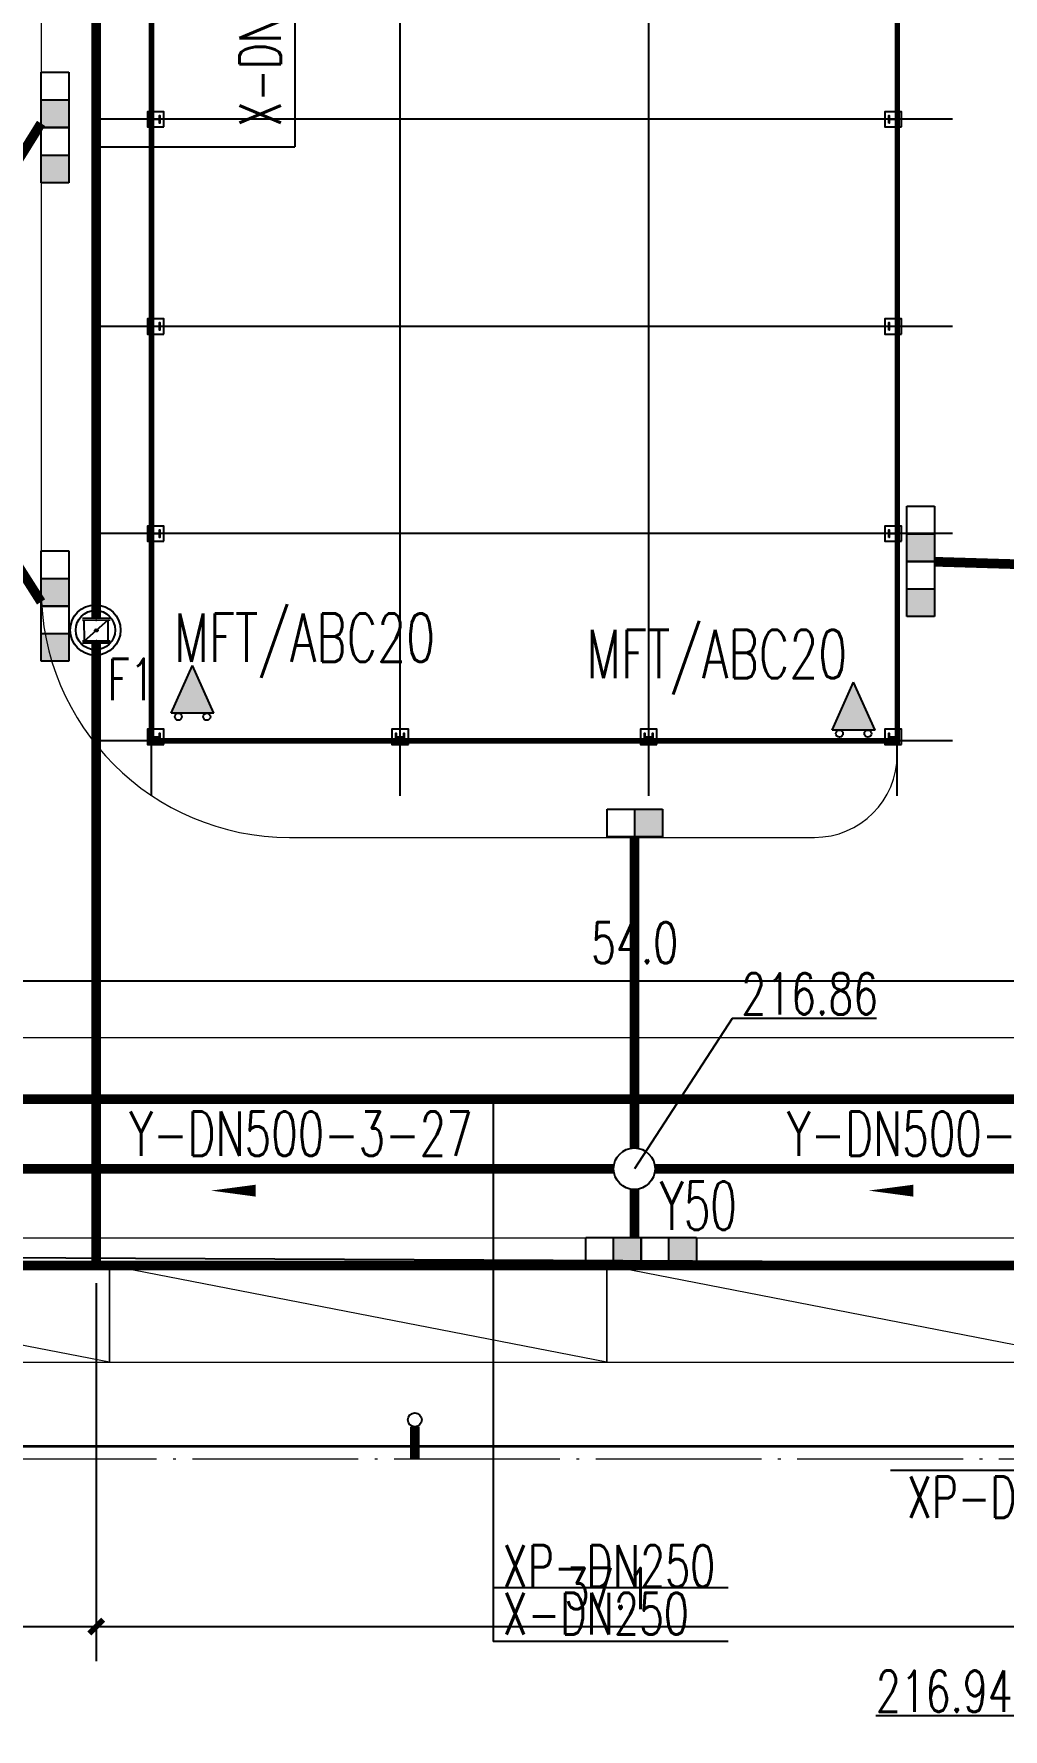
# Model space of a CAD drawing. Header units: metres. Extents: x 497246 to 997717, y 2998582 to 5998198.
# Drawn here: x 497928.2 to 497963.3, y 2999042.5 to 2999103.9 of the extents above; entities that cross this region are included whole.
import ezdxf
from ezdxf.enums import TextEntityAlignment as Align

# ---------------------------------------------------------------- set-up
doc = ezdxf.new("R2010")
doc.units = ezdxf.units.M
doc.header["$LTSCALE"] = 1000
doc.linetypes.add('CENTER', pattern=[2, 1.25, -0.25, 0.25, -0.25])
doc.linetypes.add('DOTE', pattern=[2.4200000000000004, 2, -0.2, 0.02, -0.2])
doc.layers.get('0').update_dxf_attribs({"linetype": 'CONTINUOUS'})
doc.layers.get('Defpoints').update_dxf_attribs({"linetype": 'CONTINUOUS'})
for name, color, linetype, lineweight in [('1_RO_规划停车位', 35, 'CONTINUOUS', 13), ('道路', 4, 'CONTINUOUS', 15), ('道路中线', 1, 'DOTE', 13)]:
    doc.layers.add(name, color=color, linetype=linetype, lineweight=lineweight)
for name, color, linetype in [('COLUMN', 9, 'CONTINUOUS'), ('DOTE', 1, 'CENTER'), ('EQUIP_灭火器', 7, 'CONTINUOUS'), ('PIPE-消防', 1, 'CONTINUOUS'), ('PIPE-给水', 3, 'CONTINUOUS'), ('PIPE-雨水', 4, 'CONTINUOUS'), ('TEXT_灭火器', 7, 'CONTINUOUS'), ('TEXT_雨水', 7, 'CONTINUOUS'), ('TWT_DIM', 3, 'CONTINUOUS'), ('TWT_雨水口', 4, 'CONTINUOUS'), ('VALVE_喷淋', 7, 'CONTINUOUS'), ('WELL_雨水', 4, 'CONTINUOUS'), ('建筑', 7, 'CONTINUOUS'), ('挡墙护坡', 5, 'CONTINUOUS'), ('新建建筑', 2, 'CONTINUOUS'), ('雨水标注', 100, 'CONTINUOUS')]:
    doc.layers.add(name, color=color, linetype=linetype)
doc.layers.add('建筑轴线', color=1, linetype='DOTE', lineweight=15, plot=False)
doc.styles.add('_TCH_DIM_T3', font='SIMPLEX', dxfattribs={"width": 0.7058823529411765, "bigfont": 'GBCBIG'})
doc.styles.add('_TWT_WELL', font='SIMPLEX', dxfattribs={"width": 0.8, "height": 3.5, "bigfont": 'HZTXT'})
doc.styles.add('HZTXT', font='txt', dxfattribs={"width": 0.7, "bigfont": 'HZTXT'})
doc.styles.get("Standard").update_dxf_attribs({"font": 'rs.shx', "bigfont": 'hztxt.shx'})
doc.styles.add('TG_LINETYPE', font='SIMPLEX', dxfattribs={"width": 0.8, "height": 3, "bigfont": 'HZTXT'})
doc.linetypes.add('TG_X', pattern='A,3,-0.3,["X",TG_LINETYPE,S=0.1,R=0,X=-0.23,Y=-0.15],0', length=3.3)
doc.linetypes.add('TG_XP', pattern='A,3,-0.6,["XP",TG_LINETYPE,S=0.1,R=0,X=-0.6,Y=-0.2],0', length=3.6)
doc.linetypes.add('TG_Y', pattern='A,2,-0.3,["Y",TG_LINETYPE,S=0.1,R=0,X=-0.23,Y=-0.15],0', length=2.3)
doc.dimstyles.new('_TWT_ARCH&&1', dxfattribs={"dimtxt": 1.4875, "dimasz": 0.5, "dimexe": 1.25, "dimexo": 1.5, "dimgap": 0.6312500000000001, "dimtad": 1, "dimdec": 1, "dimzin": 0, "dimdsep": 46, "dimtxsty": '_TCH_DIM_T3', "dimblk": 'ARCHTICK', "dimcen": 0.09, "dimclrt": 7, "dimazin": 2, "dimtfac": 1, "dimtdec": 1, "dimtix": 1, "dimtmove": 2, "dimatfit": 3, "dimfxl": 1, "dimtolj": 1, "dimtzin": 0, "dimarcsym": 0})

# ---------------------------------------------------------------- blocks, each defined once
blk = doc.blocks.new('$VALVE$00000316')
for p, q in [((-124.8260262059412, 72.06833983187425), (124.8260262059412, -72.06833983187425)), ((-124.8260262059412, 72.06833983187425), (-124.8260262059412, -72.06833983187425)), ((-124.8260262059412, 72.06833983187425), (124.8260262059412, 72.06833983187425)), ((124.8260262059412, 72.06833983187425), (124.8260262059412, -72.06833983187425)), ((-124.8260262059412, -72.06833983187425), (124.8260262059412, -72.06833983187425))]:
    blk.add_line(p, q)
at = {"const_width": 21.11137713821932}
blk.add_lwpolyline([(-10.55568856911123, 0, 1), (10.55568856911123, 0, 1)], format="xyb", close=True, dxfattribs=at)
for p in [(-124.8260262059412, 0), (124.8260262059412, 0)]:
    blk.add_point(p)
at = {"color": 7, "flags": 9}
for tag in ['YSIZE', 'XSIZE']:
    blk.add_attdef(tag, (0, 0), '', height=0.5, dxfattribs=at)
blk = doc.blocks.new('_ArchTick')
at = {"color": 0, "linetype": 'ByBlock', "const_width": 0.4}
blk.add_lwpolyline([(-0.5, -0.5), (0.5, 0.5)], dxfattribs=at)
blk = doc.blocks.new('*D452')
at = {"layer": 'Defpoints', "color": 0, "transparency": 16777216}
for p in [(497930.434315388, 2999060.197635814), (497967.4923899648, 2999060.197643704), (497967.4923899648, 2999046.262529936)]:
    blk.add_point(p, dxfattribs=at)
at = {"layer": 'TWT_DIM', "color": 0, "lineweight": -2, "transparency": 16777216}
for p, q in [((497930.434315388, 2999058.697635814), (497930.434315388, 2999045.012529936)), ((497967.4923899648, 2999058.697643704), (497967.4923899648, 2999045.012529936)), ((497930.434315388, 2999046.262529936), (497967.4923899648, 2999046.262529936))]:
    blk.add_line(p, q, dxfattribs=at)
at = {"layer": 'TWT_DIM', "color": 0, "lineweight": -2, "transparency": 16777216, "xscale": 0.5, "yscale": 0.5, "zscale": 0.5, "rotation": 180}
blk.add_blockref('_ArchTick', (497930.434315388, 2999046.262529936), dxfattribs=at)
at = {"layer": 'TWT_DIM', "color": 0, "lineweight": -2, "transparency": 16777216, "xscale": 0.5, "yscale": 0.5, "zscale": 0.5}
blk.add_blockref('_ArchTick', (497967.4923899648, 2999046.262529936), dxfattribs=at)
at = {"layer": 'TWT_DIM', "color": 7, "transparency": 16777216, "insert": (497948.9633526764, 2999047.637529936), "char_height": 1.4875, "attachment_point": 5, "style": '_TCH_DIM_T3'}
blk.add_mtext('\\A1;37.1', dxfattribs=at)
blk = doc.blocks.new('*D453')
at = {"layer": 'Defpoints', "color": 0, "transparency": 16777216}
for p in [(497903.1737919252, 2999060.19763001), (497930.434315388, 2999060.197635814), (497930.434315388, 2999046.262523089)]:
    blk.add_point(p, dxfattribs=at)
at = {"layer": 'TWT_DIM', "color": 0, "lineweight": -2, "transparency": 16777216}
for p, q in [((497903.1737919252, 2999058.69763001), (497903.1737919252, 2999045.012523089)), ((497930.434315388, 2999058.697635814), (497930.434315388, 2999045.012523089)), ((497903.1737919252, 2999046.262523089), (497930.434315388, 2999046.262523089))]:
    blk.add_line(p, q, dxfattribs=at)
at = {"layer": 'TWT_DIM', "color": 0, "lineweight": -2, "transparency": 16777216, "xscale": 0.5, "yscale": 0.5, "zscale": 0.5, "rotation": 180}
blk.add_blockref('_ArchTick', (497903.1737919252, 2999046.262523089), dxfattribs=at)
at = {"layer": 'TWT_DIM', "color": 0, "lineweight": -2, "transparency": 16777216, "xscale": 0.5, "yscale": 0.5, "zscale": 0.5}
blk.add_blockref('_ArchTick', (497930.434315388, 2999046.262523089), dxfattribs=at)
at = {"layer": 'TWT_DIM', "color": 7, "transparency": 16777216, "insert": (497916.8040536566, 2999047.637523089), "char_height": 1.4875, "attachment_point": 5, "style": '_TCH_DIM_T3'}
blk.add_mtext('\\A1;27.3', dxfattribs=at)
blk = doc.blocks.new('*D527')
at = {"layer": 'Defpoints', "color": 0, "transparency": 16777216}
for p in [(497976.9149625296, 2999069.643841007), (497922.9343139335, 2999062.33740348), (497976.9149625296, 2999062.337408286)]:
    blk.add_point(p, dxfattribs=at)
at = {"layer": 'TWT_DIM', "color": 0, "lineweight": -2, "transparency": 16777216}
for p, q in [((497922.9343139335, 2999063.83740348), (497922.9343139335, 2999070.893841007)), ((497976.9149625296, 2999063.837408286), (497976.9149625296, 2999070.893841007)), ((497922.9343139335, 2999069.643841007), (497976.9149625296, 2999069.643841007))]:
    blk.add_line(p, q, dxfattribs=at)
at = {"layer": 'TWT_DIM', "color": 0, "lineweight": -2, "transparency": 16777216, "xscale": 0.5, "yscale": 0.5, "zscale": 0.5, "rotation": 180}
blk.add_blockref('_ArchTick', (497922.9343139335, 2999069.643841007), dxfattribs=at)
at = {"layer": 'TWT_DIM', "color": 0, "lineweight": -2, "transparency": 16777216, "xscale": 0.5, "yscale": 0.5, "zscale": 0.5}
blk.add_blockref('_ArchTick', (497976.9149625296, 2999069.643841007), dxfattribs=at)
at = {"layer": 'TWT_DIM', "color": 7, "transparency": 16777216, "insert": (497949.9246382316, 2999071.018841007), "char_height": 1.4875, "attachment_point": 5, "style": '_TCH_DIM_T3'}
blk.add_mtext('\\A1;54.0', dxfattribs=at)
blk = doc.blocks.new('$TwtSys$00000187')
blk.add_circle((0, 0), 0.5)
blk = doc.blocks.new('$TwtSys$00000424')
for p, q in [((-500, 250), (500, 250)), ((-500, -250), (-500, 250)), ((0, -250), (0, 250)), ((500, 250), (500, -250)), ((500, -250), (-500, -250))]:
    blk.add_line(p, q)
blk.add_solid([(0, 250), (500, 250), (0, -250), (500, -250)])
blk = doc.blocks.new('$TwtSys$00000425')
for p, q in [((-1000, -250), (-1000, 250)), ((-1000, 250), (0, 250)), ((-500, -250), (-500, 250)), ((0, 250), (1000, 250)), ((0, 250), (0, -250)), ((0, -250), (0, 250)), ((500, -250), (500, 250)), ((1000, 250), (1000, -250)), ((0, -250), (-1000, -250)), ((1000, -250), (0, -250))]:
    blk.add_line(p, q)
for points in [[(-500, 250), (0, 250), (-500, -250), (0, -250)], [(500, 250), (1000, 250), (500, -250), (1000, -250)]]:
    blk.add_solid(points)
blk = doc.blocks.new('$TwtSys$00000547')
blk.add_hatch(color=256).paths.add_polyline_path([(-154.7255415543586, 0), (3.637978807091713e-12, 346.4101615137752), (154.7255415543586, 0)])
for p, q in [((-154.7255415543586, 0), (3.637978807091713e-12, 346.4101615137752)), ((154.7255415543659, 0), (3.637978807091713e-12, 346.4101615137752)), ((154.7255415543586, 0), (-154.7255415543586, 0))]:
    blk.add_line(p, q)
for centre in [(-103.056823797855, -25.71756576717598), (103.056823797855, -25.7175657671778)]:
    blk.add_circle(centre, 25.71756576717598)

msp = doc.modelspace()

# ---------------------------------------------------------------- hatches: boundary and pattern name
at = {"layer": '挡墙护坡', "linetype": 'Continuous'}
h = msp.add_hatch(dxfattribs=at)
h.set_pattern_fill('ANSI33', color=256, style=0)
h.set_pattern_definition([(45, (-861.717116693384, 0), (-2.245064030267288, 2.245064030267288), []), (45, (-859.4720516933841, 0), (-2.245064030267288, 2.245064030267288), [1.5875, -0.79375])])
edge = h.paths.add_edge_path()
edge.add_line((497928.516134331, 2998901.332702593), (497928.516134331, 2998904.332702593))
edge.add_line((497928.516134331, 2998904.332702593), (497677.906397943, 2998904.332702593))
edge.add_line((497677.906397943, 2998904.332702593), (497652.906397943, 2998907.832702593))
edge.add_line((497652.906397943, 2998907.832702593), (497585.757969478, 2998907.832702592))
edge.add_line((497585.757969478, 2998907.832702592), (497584.1142178231, 2998907.90787955))
edge.add_line((497584.1142178231, 2998907.90787955), (497583.0862911377, 2998908.033184513))
edge.add_arc((497585.6894328436, 2998924.832760571), 17.00006183681121, 179.9914358370909, 261.19190675699576, ccw=False)
edge.add_line((497568.6893711967, 2998924.835301619), (497568.6079447804, 2998970.516649012))
edge.add_line((497568.6079447804, 2998970.516649012), (497565.0633882317, 2998995.5103706))
edge.add_line((497565.0633882317, 2998995.5103706), (497564.9548299462, 2999056.413072466))
edge.add_line((497564.9548299462, 2999056.413072466), (497561.954834712, 2999056.407725013))
edge.add_line((497561.954834712, 2999056.407725013), (497562.0637655029, 2998995.296042517))
edge.add_line((497562.0637655029, 2998995.296042517), (497565.6083220516, 2998970.302320928))
edge.add_line((497565.6083220516, 2998970.302320928), (497565.6893710068, 2998924.832734422))
edge.add_arc((497585.6894328435, 2998924.832760571), 20.00006183675104, 180.0000749117357, 261.3369253293756)
edge.add_line((497582.6769488168, 2998905.060876152), (497583.8638219688, 2998904.916195507))
edge.add_line((497583.8638219688, 2998904.916195507), (497585.6894028363, 2998904.832702592))
edge.add_line((497585.6894028363, 2998904.832702592), (497652.6974169806, 2998904.832702593))
edge.add_line((497652.6974169806, 2998904.832702593), (497677.6974169806, 2998901.332702593))
edge.add_line((497677.6974169806, 2998901.332702593), (497928.516134331, 2998901.332702593))

# ---------------------------------------------------------------- linework, layer by layer
at = {"layer": '1_RO_规划停车位'}
for p, q in [((497930.9149627489, 2999055.832702602), (497912.9149627406, 2999059.332702606)), ((497948.9149627517, 2999055.832702598), (497930.9149627434, 2999059.332702602)), ((497966.9149627545, 2999055.832702589), (497948.9149627461, 2999059.332702593))]:
    msp.add_line(p, q, dxfattribs=at)
at = {"layer": '1_RO_规划停车位', "flags": 128}
for points in [[(497930.9149627489, 2999055.832702602), (497930.9149627494, 2999059.332702607), (497912.9149627406, 2999059.332702606), (497912.9149627461, 2999055.832702607)], [(497948.9149627517, 2999055.832702598), (497948.9149627522, 2999059.332702602), (497930.9149627434, 2999059.332702602), (497930.9149627489, 2999055.832702602)], [(497966.9149627545, 2999055.832702589), (497966.914962755, 2999059.332702593), (497948.9149627461, 2999059.332702593), (497948.9149627517, 2999055.832702593)]]:
    msp.add_lwpolyline(points, close=True, dxfattribs=at)
at = {"layer": 'COLUMN', "color": 7}
for points in [[(497932.8843139336, 2999100.557665921), (497932.8843139336, 2999101.107665921), (497932.2843139335, 2999101.107665921), (497932.2843139335, 2999100.557665921)], [(497959.5843139333, 2999100.557665921), (497959.5843139333, 2999101.107665921), (497958.9843139337, 2999101.107665921), (497958.9843139337, 2999100.557665921)], [(497932.8843139336, 2999093.057665921), (497932.8843139336, 2999093.607665921), (497932.2843139335, 2999093.607665921), (497932.2843139335, 2999093.057665921)], [(497959.5843139333, 2999093.057665921), (497959.5843139333, 2999093.607665921), (497958.9843139337, 2999093.607665921), (497958.9843139337, 2999093.057665921)], [(497932.8843139336, 2999085.557665921), (497932.8843139336, 2999086.107665921), (497932.2843139335, 2999086.107665921), (497932.2843139335, 2999085.557665921)], [(497959.5843139333, 2999085.557665921), (497959.5843139333, 2999086.107665921), (497958.9843139337, 2999086.107665921), (497958.9843139337, 2999085.557665921)], [(497932.8843139336, 2999078.197665921), (497932.8843139336, 2999078.747665921), (497932.2843139335, 2999078.747665921), (497932.2843139335, 2999078.197665921)], [(497941.7343139337, 2999078.197665921), (497941.7343139337, 2999078.747665921), (497941.1343139336, 2999078.747665921), (497941.1343139336, 2999078.197665921)], [(497950.7343139337, 2999078.197665921), (497950.7343139337, 2999078.747665921), (497950.1343139336, 2999078.747665921), (497950.1343139336, 2999078.197665921)], [(497959.5843139333, 2999078.197665921), (497959.5843139333, 2999078.747665921), (497958.9843139337, 2999078.747665921), (497958.9843139337, 2999078.197665921)]]:
    msp.add_lwpolyline(points, close=True, dxfattribs=at)
for points in [[(497932.4343139339, 2999100.692665921), (497932.4343139339, 2999100.972665921), (497932.4463139335, 2999100.972665921), (497932.4463139335, 2999100.837665921), (497932.7223139336, 2999100.837665921), (497932.7223139336, 2999100.972665921), (497932.7343139337, 2999100.972665921), (497932.7343139337, 2999100.692665921), (497932.7223139336, 2999100.692665921), (497932.7223139336, 2999100.827665921), (497932.4463139335, 2999100.827665921), (497932.4463139335, 2999100.692665921), (497932.4343139339, 2999100.692665921)], [(497959.1343139336, 2999100.692665921), (497959.1343139336, 2999100.972665921), (497959.1463139337, 2999100.972665921), (497959.1463139337, 2999100.837665921), (497959.4223139338, 2999100.837665921), (497959.4223139338, 2999100.972665921), (497959.4343139339, 2999100.972665921), (497959.4343139339, 2999100.692665921), (497959.4223139338, 2999100.692665921), (497959.4223139338, 2999100.827665921), (497959.1463139337, 2999100.827665921), (497959.1463139337, 2999100.692665921), (497959.1343139336, 2999100.692665921)], [(497932.4343139339, 2999093.192665921), (497932.4343139339, 2999093.472665921), (497932.4463139335, 2999093.472665921), (497932.4463139335, 2999093.337665921), (497932.7223139336, 2999093.337665921), (497932.7223139336, 2999093.472665921), (497932.7343139337, 2999093.472665921), (497932.7343139337, 2999093.192665921), (497932.7223139336, 2999093.192665921), (497932.7223139336, 2999093.327665921), (497932.4463139335, 2999093.327665921), (497932.4463139335, 2999093.192665921), (497932.4343139339, 2999093.192665921)], [(497959.1343139336, 2999093.192665921), (497959.1343139336, 2999093.472665921), (497959.1463139337, 2999093.472665921), (497959.1463139337, 2999093.337665921), (497959.4223139338, 2999093.337665921), (497959.4223139338, 2999093.472665921), (497959.4343139339, 2999093.472665921), (497959.4343139339, 2999093.192665921), (497959.4223139338, 2999093.192665921), (497959.4223139338, 2999093.327665921), (497959.1463139337, 2999093.327665921), (497959.1463139337, 2999093.192665921), (497959.1343139336, 2999093.192665921)], [(497932.4343139339, 2999085.692665921), (497932.4343139339, 2999085.972665921), (497932.4463139335, 2999085.972665921), (497932.4463139335, 2999085.837665921), (497932.7223139336, 2999085.837665921), (497932.7223139336, 2999085.972665921), (497932.7343139337, 2999085.972665921), (497932.7343139337, 2999085.692665921), (497932.7223139336, 2999085.692665921), (497932.7223139336, 2999085.827665921), (497932.4463139335, 2999085.827665921), (497932.4463139335, 2999085.692665921), (497932.4343139339, 2999085.692665921)], [(497959.1343139336, 2999085.692665921), (497959.1343139336, 2999085.972665921), (497959.1463139337, 2999085.972665921), (497959.1463139337, 2999085.837665921), (497959.4223139338, 2999085.837665921), (497959.4223139338, 2999085.972665921), (497959.4343139339, 2999085.972665921), (497959.4343139339, 2999085.692665921), (497959.4223139338, 2999085.692665921), (497959.4223139338, 2999085.827665921), (497959.1463139337, 2999085.827665921), (497959.1463139337, 2999085.692665921), (497959.1343139336, 2999085.692665921)], [(497932.4343139339, 2999078.332665921), (497932.4343139339, 2999078.612665921), (497932.4463139335, 2999078.612665921), (497932.4463139335, 2999078.477665921), (497932.7223139336, 2999078.477665921), (497932.7223139336, 2999078.612665921), (497932.7343139337, 2999078.612665921), (497932.7343139337, 2999078.332665921), (497932.7223139336, 2999078.332665921), (497932.7223139336, 2999078.467665921), (497932.4463139335, 2999078.467665921), (497932.4463139335, 2999078.332665921), (497932.4343139339, 2999078.332665921)], [(497941.2843139335, 2999078.332665921), (497941.2843139335, 2999078.612665921), (497941.2963139336, 2999078.612665921), (497941.2963139336, 2999078.477665921), (497941.5723139337, 2999078.477665921), (497941.5723139337, 2999078.612665921), (497941.5843139333, 2999078.612665921), (497941.5843139333, 2999078.332665921), (497941.5723139337, 2999078.332665921), (497941.5723139337, 2999078.467665921), (497941.2963139336, 2999078.467665921), (497941.2963139336, 2999078.332665921), (497941.2843139335, 2999078.332665921)], [(497950.2843139335, 2999078.332665921), (497950.2843139335, 2999078.612665921), (497950.2963139336, 2999078.612665921), (497950.2963139336, 2999078.477665921), (497950.5723139337, 2999078.477665921), (497950.5723139337, 2999078.612665921), (497950.5843139333, 2999078.612665921), (497950.5843139333, 2999078.332665921), (497950.5723139337, 2999078.332665921), (497950.5723139337, 2999078.467665921), (497950.2963139336, 2999078.467665921), (497950.2963139336, 2999078.332665921), (497950.2843139335, 2999078.332665921)], [(497959.1343139336, 2999078.332665921), (497959.1343139336, 2999078.612665921), (497959.1463139337, 2999078.612665921), (497959.1463139337, 2999078.477665921), (497959.4223139338, 2999078.477665921), (497959.4223139338, 2999078.612665921), (497959.4343139339, 2999078.612665921), (497959.4343139339, 2999078.332665921), (497959.4223139338, 2999078.332665921), (497959.4223139338, 2999078.467665921), (497959.1463139337, 2999078.467665921), (497959.1463139337, 2999078.332665921), (497959.1343139336, 2999078.332665921)]]:
    msp.add_lwpolyline(points, dxfattribs=at)
at = {"layer": 'DOTE'}
for p, q in [((497932.4343139339, 2999076.332665921), (497932.4343139339, 2999199.332665921)), ((497941.4343139339, 2999076.332665921), (497941.4343139339, 2999199.332665921)), ((497950.4343139339, 2999076.332665921), (497950.4343139339, 2999199.332665921)), ((497959.4343139339, 2999076.332665921), (497959.4343139339, 2999199.332665921)), ((497961.4343139339, 2999100.832665921), (497930.4343139339, 2999100.832665921)), ((497961.4343139339, 2999093.332665921), (497930.4343139339, 2999093.332665921)), ((497961.4343139339, 2999085.832665921), (497930.4343139339, 2999085.832665921)), ((497961.4343139339, 2999078.332665921), (497930.4343139339, 2999078.332665921))]:
    msp.add_line(p, q, dxfattribs=at)
at = {"layer": 'PIPE-消防', "color": 70, "linetype": 'ByBlock'}
for p, q in [((497930.4343139339, 2999099.834662144), (497937.6212279613, 2999099.834662126)), ((497944.80338621, 2999065.35679348), (497944.8033861963, 2999045.721138267))]:
    msp.add_line(p, q, dxfattribs=at)
at = {"layer": 'PIPE-消防', "color": 70, "linetype": 'TG_X', "ltscale": 700}
msp.add_line((497973.0373960069, 2999051.911681481), (497959.1921243124, 2999051.911681481), dxfattribs=at)
at = {"layer": 'PIPE-消防', "linetype": 'TG_X', "ltscale": 0.005, "const_width": 0.35}
for points in [[(497930.4343139339, 2999082.777443481), (497930.4343139339, 2999116.832702593)], [(497930.4343139339, 2999065.356793414), (497930.4343139339, 2999081.877216148)], [(497930.4343139339, 2999059.337403234), (497930.4343139339, 2999065.356793414)]]:
    msp.add_lwpolyline(points, dxfattribs=at)
at = {"layer": 'PIPE-消防', "color": 191, "linetype": 'TG_XP', "ltscale": 0.003, "const_width": 0.35}
for points in [[(497786.8545795638, 2999065.35679348), (497930.4343117921, 2999065.35679348)], [(497930.4343117921, 2999065.35679348), (497973.9149627549, 2999065.35679348)]]:
    msp.add_lwpolyline(points, dxfattribs=at)
at = {"layer": 'PIPE-消防', "linetype": 'TG_X', "ltscale": 0.004, "const_width": 0.35}
for points in [[(497903.827598265, 2999059.33740348), (497930.4343153879, 2999059.33740348)], [(497930.4343153879, 2999059.33740348), (497967.042277843, 2999059.33740348)]]:
    msp.add_lwpolyline(points, dxfattribs=at)
at = {"layer": 'PIPE-给水', "color": 70, "linetype": 'ByBlock'}
for p, q in [((497937.6212279612, 2999108.095296114), (497937.6212279612, 2999099.834662138)), ((497953.3172747188, 2999047.6623628), (497944.8033861986, 2999047.662362801)), ((497953.3172747248, 2999045.721138267), (497944.8033862046, 2999045.721138267))]:
    msp.add_line(p, q, dxfattribs=at)
at = {"layer": 'PIPE-雨水', "color": 0, "linetype": 'TG_Y', "ltscale": 0.0025, "const_width": 0.35}
for points in [[(497923.3302347797, 2999092.474385963), (497928.4343139339, 2999100.686151126)], [(497923.4058970822, 2999091.254214545), (497928.4343139339, 2999083.359638608)], [(497949.9149627551, 2999063.58740348), (497949.914962755, 2999074.832702593)]]:
    msp.add_lwpolyline(points, dxfattribs=at)
at = {"layer": 'PIPE-雨水', "color": 0, "linetype": 'TG_Y', "ltscale": 0.005, "const_width": 0.35}
for points in [[(497960.778218572, 2999084.813704914), (497976.1652957752, 2999084.355013617)], [(497923.6843139335, 2999062.83740348), (497949.164962755, 2999062.83740348)], [(497950.664962755, 2999062.83740348), (497976.164962755, 2999062.83740348)], [(497949.9149627552, 2999060.332702593), (497949.9149627552, 2999062.08740348)]]:
    msp.add_lwpolyline(points, dxfattribs=at)
at = {"layer": 'PIPE-雨水', "color": 70, "linetype": 'ByBlock'}
for points in [[(497939.0718125912, 2999062.038330621, 0, 0, 0), (497934.5890770296, 2999062.044911642, 0, 0.4320000000000001, 0), (497936.2090752851, 2999062.042533345, 0, 0, 0)], [(497962.8817158916, 2999062.038330621, 0, 0, 0), (497958.3989803299, 2999062.044911642, 0, 0.4320000000000001, 0), (497960.0189785855, 2999062.042533345, 0, 0, 0)]]:
    msp.add_lwpolyline(points, format="xyseb", dxfattribs=at)
at = {"layer": 'PIPE-雨水', "color": 0, "ltscale": 0.05, "const_width": 0.35}
msp.add_lwpolyline([(497941.964962755, 2999052.332702593), (497941.964962755, 2999053.496178791)], dxfattribs=at)
at = {"layer": 'PIPE-雨水', "color": 0, "linetype": 'TG_Y'}
msp.add_circle((497941.9649627551, 2999053.746178791), 0.25, dxfattribs=at)
at = {"layer": 'VALVE_喷淋', "linetype": 'Continuous'}
for p, q in [((497929.9314562525, 2999082.77423947), (497930.9314359534, 2999082.780610947)), ((497929.9314562525, 2999082.77423947), (497930.9314359534, 2999082.780610947)), ((497929.9319347814, 2999082.699136464), (497930.9319144823, 2999082.705507942)), ((497929.9319347814, 2999082.699136464), (497930.9319144823, 2999082.705507942)), ((497929.9367133901, 2999081.949151685), (497930.9366930868, 2999081.955523169)), ((497929.9367133901, 2999081.949151685), (497930.9366930868, 2999081.955523169)), ((497929.9371919144, 2999081.874048685), (497930.9371716199, 2999081.880420156)), ((497929.9371919144, 2999081.874048685), (497930.9371716199, 2999081.880420156))]:
    msp.add_line(p, q, dxfattribs=at)
for radius in [0.9130169561363033, 0.7130169561363032, 0.7130169561363032]:
    msp.add_circle((497930.4010697217, 2999082.339327298), radius, dxfattribs=at)
at = {"layer": 'WELL_雨水', "color": 6, "ltscale": 10, "flags": 128}
msp.add_lwpolyline([(497564.2702271307, 2999061.335182887), (497986.4149627549, 2999059.33740348), (497986.9340155854, 2999059.33740348), (497982.0384957608, 2999129.003727542), (497976.4441622325, 2999158.684587239), (497973.5175089733, 2999200.332702593), (497969.8634188026, 2999252.332702408), (497576.6212037297, 2999252.332702592), (497562.0061823588, 2999236.644958437), (497563.3677455648, 2999213.332702594), (497564.2702271306, 2999197.880697824), (497564.2702271307, 2999061.335182887)], dxfattribs=at)
at = {"layer": '建筑', "linetype": 'Continuous', "const_width": 0.1}
for points in [[(497932.4343139339, 2999197.332665921), (497932.4343139339, 2999078.332703481), (497959.4343139337, 2999078.332703481), (497959.4343139337, 2999197.332665921)], [(497971.8649627551, 2998921.882702593), (497823.964962755, 2998921.882702593), (497823.964962755, 2999052.782702594), (497971.8649627551, 2999052.782702594)]]:
    msp.add_lwpolyline(points, close=True, dxfattribs=at)
at = {"layer": '建筑轴线', "ltscale": 0.003}
msp.add_lwpolyline([(497824.414962755, 2999052.332702593), (497971.414962755, 2999052.332702593), (497971.414962755, 2998922.332702593), (497824.414962755, 2998922.332702593)], close=True, dxfattribs=at)
at = {"layer": '新建建筑', "color": 0, "linetype": 'Continuous', "const_width": 0.2}
msp.add_lwpolyline([(497932.4343139339, 2999197.332665921), (497932.4343139339, 2999078.332703481), (497959.4343139337, 2999078.332703481), (497959.4343139337, 2999197.332665921)], close=True, dxfattribs=at)
at = {"layer": '道路', "linetype": 'ByBlock', "ltscale": 0.2}
for p, q in [((497959.4343139337, 2999198.832702595), (497959.4343139334, 2999077.832702593)), ((497959.4343139337, 2999198.832702595), (497959.4343139334, 2999077.832702593)), ((497928.4343139338, 2999192.832702595), (497928.4343139339, 2999083.832702593))]:
    msp.add_line(p, q, dxfattribs=at)
at = {"layer": '道路', "linetype": 'ByBlock', "lineweight": 0, "ltscale": 0.2}
for p, q in [((497937.4343139339, 2999074.832702593), (497956.4343139334, 2999074.832702593)), ((497937.4343139339, 2999074.832702593), (497956.4343139334, 2999074.832702593)), ((497901.1649627548, 2999060.332702593), (497965.914962755, 2999060.332702593))]:
    msp.add_line(p, q, dxfattribs=at)
for start in [180.0000000000306, 180]:
    msp.add_arc((497937.4343139339, 2999083.832702593), 9, start, 270, dxfattribs=at)
at = {"layer": '道路', "linetype": 'ByBlock', "ltscale": 0.2}
for end in [359.9999999998898, 0]:
    msp.add_arc((497956.4343139334, 2999077.832702593), 3, 270, end, dxfattribs=at)
at = {"layer": '道路中线', "ltscale": 5}
msp.add_line((497812.4149627545, 2999067.582702593), (497978.4149627548, 2999067.582702593), dxfattribs=at)
at = {"layer": '道路中线', "ltscale": 0.005}
msp.add_line((497813.9149627551, 2999067.582702593), (497978.4149627548, 2999067.582702593), dxfattribs=at)
at = {"layer": '雨水标注', "color": 70}
for p, q in [((497953.4575453149, 2999068.281438202), (497949.914962755, 2999062.83740348)), ((497958.6822773386, 2999068.281438202), (497953.4575453149, 2999068.281438202)), ((497965.9760636225, 2999043.032550803), (497958.6547529249, 2999043.032550803))]:
    msp.add_line(p, q, dxfattribs=at)

# ---------------------------------------------------------------- block references
at = {"layer": 'EQUIP_灭火器', "color": 3, "xscale": 0.005, "yscale": 0.005, "zscale": 0.005}
for p in [(497933.9194286342, 2999079.329543362), (497957.8557220171, 2999078.721467106)]:
    msp.add_blockref('$TwtSys$00000547', p, dxfattribs=at)
at = {"layer": 'TWT_雨水口', "xscale": 0.002, "yscale": 0.002, "zscale": 0.002, "rotation": 270}
for p in [(497928.9343139338, 2999100.537058844), (497960.278218572, 2999084.828609996), (497928.9343139338, 2999083.210546325)]:
    msp.add_blockref('$TwtSys$00000425', p, dxfattribs=at)
at = {"layer": 'TWT_雨水口', "xscale": 0.002, "yscale": 0.002, "zscale": 0.002}
for name, p in [('$TwtSys$00000424', (497949.9361417571, 2999075.358430764)), ('$TwtSys$00000425', (497950.1637100899, 2999059.841727798))]:
    msp.add_blockref(name, p, dxfattribs=at)
at = {"layer": 'VALVE_喷淋', "linetype": 'Continuous', "xscale": 0.00300418119039787, "yscale": 0.006000000000000001, "zscale": 0.00300418119039787, "rotation": 90.36506124146828}
msp.add_blockref('$VALVE$00000316', (497930.4343139339, 2999082.327329816), dxfattribs=at)
msp.add_blockref('$VALVE$00000316', (497930.4343139339, 2999082.327329816), dxfattribs=at)
at = {"layer": 'WELL_雨水', "xscale": 1.5, "yscale": 1.5, "zscale": 1.5}
msp.add_blockref('$TwtSys$00000187', (497949.914962755, 2999062.83740348), dxfattribs=at)

# ---------------------------------------------------------------- texts
at = {"layer": 'PIPE-消防', "linetype": 'TG_X', "ltscale": 700, "style": 'HZTXT', "width": 0.7}
msp.add_text('X-DN250', height=1.5, rotation=90, dxfattribs=at).set_placement((497936.3660997048, 2999103.92602295), align=Align.MIDDLE)
at = {"layer": 'PIPE-消防', "color": 140, "linetype": 'TG_X', "ltscale": 700, "style": 'HZTXT', "width": 0.7}
msp.add_text('F1', height=1.5, dxfattribs=at).set_placement((497930.8392992989, 2999079.803112207))
at = {"layer": 'PIPE-消防', "color": 191, "linetype": 'TG_XP', "ltscale": 400, "style": 'HZTXT', "width": 0.7}
for s, height, p in [('XP-DN200', 1.5, (497963.6131982516, 2999050.943286858)), ('XP-DN250', 1.508, (497948.9957661173, 2999048.45068878))]:
    msp.add_text(s, height=height, dxfattribs=at).set_placement(p, align=Align.MIDDLE)
at = {"layer": 'PIPE-消防', "linetype": 'TG_X', "ltscale": 700, "style": 'HZTXT', "width": 0.7}
msp.add_text('X-DN250', height=1.508, dxfattribs=at).set_placement((497948.5199606066, 2999046.731470545), align=Align.MIDDLE)
at = {"layer": 'PIPE-雨水', "color": 70, "style": 'HZTXT', "width": 0.7}
for p in [(497937.846446033, 2999064.103178518, 20.88125271273247), (497961.6563493334, 2999064.103178518, 20.88125271273247)]:
    msp.add_text('Y-DN500-3-27', height=1.6, dxfattribs=at).set_placement(p, align=Align.MIDDLE)
at = {"layer": 'TEXT_灭火器', "color": 3, "style": 'HZTXT', "width": 0.7}
for p in [(497933.2522526472, 2999081.192608148), (497948.1721501124, 2999080.593309895)]:
    msp.add_text('MFT/ABC20', height=1.75, dxfattribs=at).set_placement(p)
at = {"layer": 'TEXT_雨水', "style": '_TWT_WELL', "width": 0.6400000000000001}
msp.add_text('Y50', height=1.75, dxfattribs=at).set_placement((497950.8424715946, 2999060.624025196))
at = {"layer": '雨水标注', "color": 70, "style": 'HZTXT', "width": 0.7}
for s, p in [('216.86', (497956.2632939201, 2999069.166516047, 20.88125271286208)), ('216.94', (497961.1365010993, 2999043.917628648, 20.88125271273248))]:
    msp.add_text(s, height=1.5, dxfattribs=at).set_placement(p, align=Align.MIDDLE)

# ---------------------------------------------------------------- dimensions: what is measured, and where the dimension line sits
at = {"layer": 'TWT_DIM', "color": 0}
dim = msp.add_aligned_dim(p1=(497922.9343139335, 2999062.33740348), p2=(497976.9149625296, 2999062.337408286), distance=7.306432720739365, dimstyle='_TWT_ARCH&&1', dxfattribs=at)
dim.commit()
dim.dimension.update_dxf_attribs({"geometry": '*D527', "text_midpoint": (497949.9246382316, 2999071.018841007)})
at = {"layer": 'TWT_DIM', "color": 3}
for p1, p2, distance, picture, middle in [((497903.1737919252, 2999060.19763001), (497930.434315388, 2999060.197635814), -13.935112725011688, '*D453', (497916.8040536566, 2999047.637523089)), ((497930.434315388, 2999060.197635814), (497967.4923899648, 2999060.197643704), -13.93511376762731, '*D452', (497948.9633526764, 2999047.637529936))]:
    dim = msp.add_aligned_dim(p1=p1, p2=p2, distance=distance, dimstyle='_TWT_ARCH&&1', dxfattribs=at)
    dim.commit()
    dim.dimension.update_dxf_attribs({"geometry": picture, "text_midpoint": middle})

doc.saveas('drawing.dxf')
